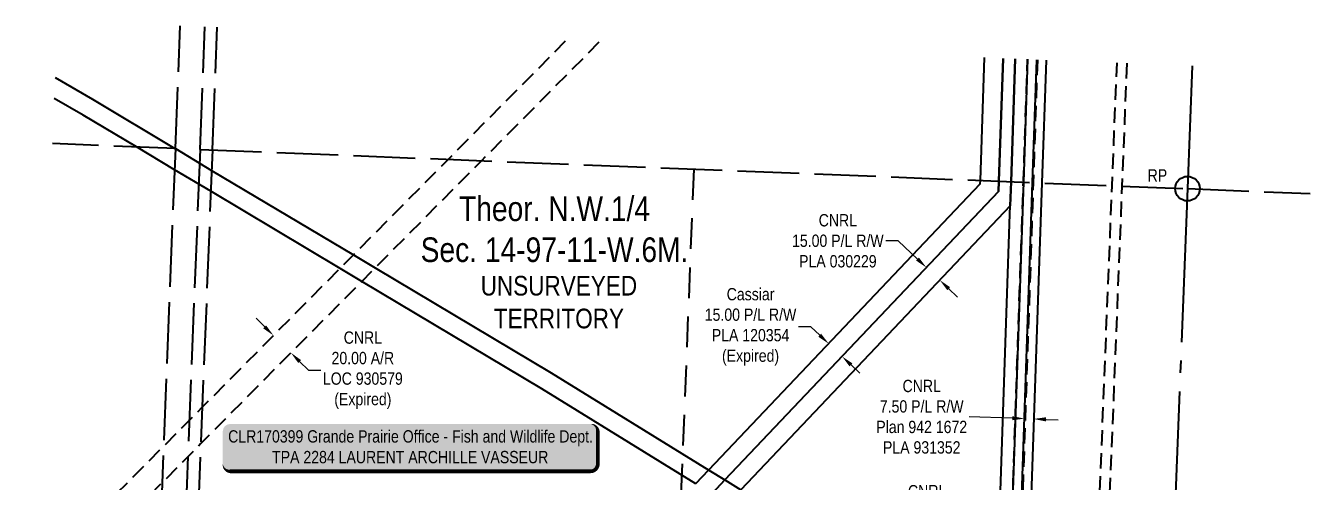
# Model space of a CAD drawing. Extents: x 338924 to 342649, y 6366534 to 6369223.
# Drawn here: x 338934 to 339979, y 6367536 to 6367906 of the extents above; entities that cross this region are included whole.
import ezdxf

# ---------------------------------------------------------------- set-up
doc = ezdxf.new("R2010")
doc.units = 0
doc.header["$LTSCALE"] = 5
doc.header["$PDSIZE"] = 0.5
for name, pattern in [('foc-ACCESSROAD', [3.75, 2.5, -1.25]), ('foc-LSD', [8, 5, -3]), ('foc-QUARTERLINE', [33, 25, -3, 2, -3]), ('foc-UNSURVEYED', [12.5, 10, -2.5])]:
    doc.linetypes.add(name, pattern=pattern)
doc.layers.get('Defpoints').update_dxf_attribs({"color": 9})
for name, color, linetype in [('35', 37, 'Continuous'), ('C-AR', 13, 'foc-ACCESSROAD'), ('C-RW', 13, 'Continuous'), ('C-SYMBOL', 7, 'Continuous'), ('F-RW', 190, 'Continuous'), ('L-QSEC', 8, 'foc-QUARTERLINE'), ('L-SECLBL', 7, 'Continuous'), ('L-SECTION-LSD', 7, 'foc-LSD'), ('L-UNS-T', 3, 'Continuous'), ('L-USEC', 7, 'foc-UNSURVEYED')]:
    doc.layers.add(name, color=color, linetype=linetype)
for name, color, linetype, lineweight in [('C-AR-T', 13, 'Continuous', 9), ('C-RW-T', 13, 'Continuous', 9), ('F-RW-T', 190, 'Continuous', 9)]:
    doc.layers.add(name, color=color, linetype=linetype, lineweight=lineweight)
doc.layers.add('P-75m DRAINAGE AREA', color=7, linetype='Continuous', true_color=0xf1f8f1)
doc.styles.add('175L', font='', dxfattribs={"height": 20})
doc.styles.add('80', font='', dxfattribs={"height": 10})
doc.styles.add('80CG', font='', dxfattribs={"height": 10})
doc.styles.add('80L', font='', dxfattribs={"height": 10})
doc.styles.get('175L').set_extended_font_data('Arial Narrow')
doc.styles.get('80').set_extended_font_data('Arial Narrow')
doc.styles.get('80CG').set_extended_font_data('Arial Narrow')
doc.styles.get('80L').set_extended_font_data('Arial Narrow')
doc.dimstyles.new('Compass 5 000', dxfattribs={"dimscale": 5, "dimtxt": 9, "dimasz": 2, "dimexe": 0.2, "dimexo": 0.0625, "dimgap": 0.5, "dimtad": 0, "dimtih": 1, "dimtoh": 1, "dimzin": 0, "dimdsep": 46, "dimtxsty": '80CG', "dimcen": 0.1, "dimse1": 1, "dimse2": 1, "dimclrd": 256, "dimclrt": 256, "dimaunit": 1, "dimadec": 4, "dimazin": 0, "dimtfac": 0.06, "dimtofl": 0, "dimtmove": 0, "dimatfit": 1, "dimfxl": 0.2, "dimtolj": 1, "dimtzin": 0, "dimlwd": -1, "dimarcsym": 0})

# ---------------------------------------------------------------- blocks, each defined once
blk = doc.blocks.new('RP')
at = {"layer": '35', "color": 3}
blk.add_circle((0, 0), 10, dxfattribs=at)
at = {"layer": '35', "color": 3, "style": '80'}
blk.add_attdef('RP_001', (-32.4, 5.8), '', height=10, dxfattribs=at)
blk = doc.blocks.new('*U25')
h = blk.add_hatch(color=255)
edge = h.paths.add_edge_path()
edge.add_line((-146.5, -20), (146.5, -20))
edge.add_arc((146.5, -14), 6, 270, 360)
edge.add_line((152.5, -14), (152.5, 12.5))
edge.add_arc((146.5, 12.5), 6, 0, 90)
edge.add_line((146.5, 18.5), (-146.5, 18.5))
edge.add_arc((-146.5, 12.5), 6, 90, 180)
edge.add_line((-152.5, 12.5), (-152.5, -14))
edge.add_arc((-146.5, -14), 6, 180, 270)
at = {"color": 44, "flags": 128}
blk.add_lwpolyline([(-146.5, -20, 3, 3, 0), (146.5, -20, 3, 3, 0.414214), (152.5, -14, 3, 3, 0), (152.5, 12.5, 3, 0, 0.414214), (146.5, 18.5, 0, 0, 0), (-146.5, 18.5, 0, 0, 0.414214), (-152.5, 12.5, 0, 0, 0), (-152.5, -14, 0, 3, 0.414214)], format="xyseb", close=True, dxfattribs=at)
at = {"color": 44, "style": '80'}
blk.add_attdef('ENTER_TEXT_001', (-36, -5), '', height=10, dxfattribs=at)
blk = doc.blocks.new('*D31')
at = {"layer": 'C-AR-T', "transparency": 16777216}
for p, q in [((339128.2, 6367661.3), (339121.1, 6367668.4)), ((339156.6, 6367633.1), (339163.7, 6367626.1)), ((339163.7, 6367626.1), (339173.7, 6367626.1))]:
    blk.add_line(p, q, dxfattribs=at)
for points in [[(339129.3, 6367662.5), (339127, 6367660.1), (339135.3, 6367654.3)], [(339157.7, 6367634.3), (339155.4, 6367632), (339149.5, 6367640.2)]]:
    blk.add_solid(points, dxfattribs=at)
at = {"layer": 'Defpoints', "color": 0, "transparency": 16777216}
for p in [(339235.8, 6367755.7), (339250, 6367741.6), (339149.5, 6367640.2)]:
    blk.add_point(p, dxfattribs=at)
at = {"layer": 'C-AR-T', "transparency": 16777216, "insert": (339208, 6367626.1), "char_height": 10, "attachment_point": 5, "style": '80CG'}
blk.add_mtext('\\A1;CNRL\\P20.00 A/R\\PLOC 930579\\P(Expired)', dxfattribs=at)
blk = doc.blocks.new('*D35')
at = {"layer": 'C-RW-T', "transparency": 16777216}
for p, q in [((339081.6, 6367444.7), (339093.7, 6367489.2)), ((339093.7, 6367489.2), (339103.7, 6367489.2)), ((339074, 6367416.7), (339071.3, 6367407.1))]:
    blk.add_line(p, q, dxfattribs=at)
for points in [[(339080, 6367445.2), (339083.2, 6367444.3), (339078.9, 6367435.1)], [(339072.3, 6367417.2), (339075.6, 6367416.3), (339076.6, 6367426.4)]]:
    blk.add_solid(points, dxfattribs=at)
at = {"layer": 'Defpoints', "color": 0, "transparency": 16777216}
for p in [(339076.6, 6367426.4), (339146.7, 6367416.6), (339144.3, 6367407.9)]:
    blk.add_point(p, dxfattribs=at)
at = {"layer": 'C-RW-T', "transparency": 16777216, "insert": (339142.4, 6367489.2), "char_height": 10, "attachment_point": 5, "style": '80CG'}
blk.add_mtext('\\A1;CNRL\\P9.00 P/L R/W\\PPlan 082 3495\\PPLA 012927', dxfattribs=at)
blk = doc.blocks.new('*D37')
at = {"layer": 'C-RW-T', "transparency": 16777216}
for p, q in [((339643.4, 6367731.3), (339633.4, 6367731.3)), ((339659, 6367716.5), (339643.4, 6367731.3)), ((339684.4, 6367692.4), (339691.7, 6367685.5))]:
    blk.add_line(p, q, dxfattribs=at)
for points in [[(339660.2, 6367717.7), (339657.9, 6367715.3), (339666.3, 6367709.6)], [(339685.6, 6367693.6), (339683.3, 6367691.2), (339677.2, 6367699.3)]]:
    blk.add_solid(points, dxfattribs=at)
at = {"layer": 'Defpoints', "color": 0, "transparency": 16777216}
for p in [(339666.3, 6367709.6), (339654.8, 6367697.5), (339665.6, 6367687.2)]:
    blk.add_point(p, dxfattribs=at)
at = {"layer": 'C-RW-T', "transparency": 16777216, "insert": (339594.3, 6367731.3), "char_height": 10, "attachment_point": 5, "style": '80CG'}
blk.add_mtext('\\A1;CNRL\\P15.00 P/L R/W\\PPLA 030229', dxfattribs=at)
blk = doc.blocks.new('*D39')
at = {"layer": 'Defpoints', "color": 0, "transparency": 16777216}
for p in [(339586.9, 6367647.6), (339573.4, 6367633.4), (339584.3, 6367623.1)]:
    blk.add_point(p, dxfattribs=at)
at = {"layer": 'F-RW-T', "transparency": 16777216}
for p, q in [((339572.3, 6367661.4), (339562.3, 6367661.4)), ((339579.6, 6367654.5), (339572.3, 6367661.4)), ((339605, 6367630.4), (339612.2, 6367623.6))]:
    blk.add_line(p, q, dxfattribs=at)
for points in [[(339580.7, 6367655.7), (339578.4, 6367653.3), (339586.9, 6367647.6)], [(339606.1, 6367631.6), (339603.8, 6367629.2), (339597.7, 6367637.3)]]:
    blk.add_solid(points, dxfattribs=at)
at = {"layer": 'F-RW-T', "transparency": 16777216, "insert": (339523.3, 6367661.4), "char_height": 10, "attachment_point": 5, "style": '80CG'}
blk.add_mtext('\\A1;Cassiar\\P15.00 P/L R/W\\PPLA 120354\\P(Expired)', dxfattribs=at)
blk = doc.blocks.new('*D43')
at = {"layer": 'C-RW-T', "transparency": 16777216}
for p, q in [((339736.1, 6367587), (339701.2, 6367588.2)), ((339763.6, 6367586.1), (339773.6, 6367585.8))]:
    blk.add_line(p, q, dxfattribs=at)
for points in [[(339736.2, 6367588.7), (339736.1, 6367585.4), (339746.1, 6367586.7)], [(339763.7, 6367587.8), (339763.6, 6367584.4), (339753.6, 6367586.4)]]:
    blk.add_solid(points, dxfattribs=at)
at = {"layer": 'Defpoints', "color": 0, "transparency": 16777216}
for p in [(339748.8, 6367664.8), (339756.3, 6367664.5), (339746.1, 6367586.7)]:
    blk.add_point(p, dxfattribs=at)
at = {"layer": 'C-RW-T', "transparency": 16777216, "insert": (339662.5, 6367588.2), "char_height": 10, "attachment_point": 5, "style": '80CG'}
blk.add_mtext('\\A1;CNRL\\P7.50 P/L R/W\\PPlan 942 1672\\PPLA 931352', dxfattribs=at)
blk = doc.blocks.new('*D44')
at = {"layer": 'C-RW-T', "transparency": 16777216}
for p, q in [((339716, 6367510.6), (339706, 6367510.9)), ((339746, 6367509.5), (339756, 6367509.2))]:
    blk.add_line(p, q, dxfattribs=at)
for points in [[(339716.1, 6367512.2), (339716, 6367508.9), (339726, 6367510.2)], [(339746, 6367511.2), (339745.9, 6367507.9), (339736, 6367509.9)]]:
    blk.add_solid(points, dxfattribs=at)
at = {"layer": 'Defpoints', "color": 0, "transparency": 16777216}
for p in [(339728.2, 6367575.4), (339738.2, 6367575.1), (339726, 6367510.2)]:
    blk.add_point(p, dxfattribs=at)
at = {"layer": 'C-RW-T', "transparency": 16777216, "insert": (339666.9, 6367510.9), "char_height": 10, "attachment_point": 5, "style": '80CG'}
blk.add_mtext('\\A1;CNRL\\P10.00 P/L R/W\\PPLA 940937', dxfattribs=at)

msp = doc.modelspace()

# ---------------------------------------------------------------- linework, layer by layer
at = {"layer": 'C-AR', "flags": 128}
for points in [[(338941.734, 6367459.153), (338944.803, 6367462.247), (338952.067, 6367469.57), (338964.199, 6367481.804), (338970.699, 6367488.357), (339045.936, 6367564.219), (339077.379, 6367595.921), (339189.41, 6367708.87), (339200.292, 6367719.842), (339277.4, 6367797.581), (339372.895, 6367893.864)], [(339400.006, 6367892.789), (339304.51, 6367796.504), (339217.996, 6367709.28), (339207.115, 6367698.309), (339076.211, 6367566.335), (339044.768, 6367534.631), (338992.904, 6367482.335), (338986.393, 6367475.771), (338974.272, 6367463.55), (338966.993, 6367456.211), (338940.567, 6367429.568)], [(339756.611, 6367878.637), (339753.194, 6367778.704), (339734.425, 6367229.841), (339575.272, 6367235.378), (339435.189, 6367240.25), (339410.202, 6367241.119), (339063.855, 6367253.167), (339033.704, 6367254.22), (338933.785, 6367257.698)], [(338934.101, 6367265.701), (339034.02, 6367262.212), (339064.17, 6367261.159), (339410.48, 6367249.112), (339435.467, 6367248.243), (339575.55, 6367243.372), (339726.705, 6367238.112), (339745.202, 6367779.021), (339748.619, 6367878.955)], [(339829.33, 6367875.752), (339825.34, 6367775.847), (339810.613, 6367407.103), (339804.943, 6367274.983), (339743.051, 6367277.309), (339735.559, 6367277.591), (339728.064, 6367277.872), (339714.621, 6367278.632), (339694.907, 6367279.118), (339616.668, 6367282.059), (339609.696, 6367282.32), (339596.206, 6367282.827), (339577.257, 6367283.54), (339559.461, 6367284.209), (339533.295, 6367285.191), (339443.889, 6367288.547), (339436.895, 6367288.81), (339426.903, 6367289.186), (339384.645, 6367290.773), (339376.593, 6367291.067), (339361.546, 6367291.633), (339351.497, 6367292.005), (339336.454, 6367292.571), (339321.411, 6367293.138), (339065.811, 6367302.762), (339035.664, 6367303.895), (338935.756, 6367307.649)], [(338936.072, 6367315.641), (339035.979, 6367311.886), (339066.126, 6367310.753), (339320.98, 6367301.15), (339336.022, 6367300.584), (339351.064, 6367300.016), (339361.114, 6367299.645), (339376.161, 6367299.078), (339384.218, 6367298.785), (339427.193, 6367297.445), (339437.193, 6367296.795), (339444.187, 6367296.532), (339547.886, 6367292.637), (339576.897, 6367291.548), (339602.951, 6367290.751), (339603.391, 6367290.553), (339616.955, 6367290.044), (339621.934, 6367289.858), (339694.007, 6367287.059), (339718.347, 6367286.24), (339728.338, 6367285.866), (339735.833, 6367285.585), (339743.324, 6367285.302), (339797.294, 6367283.275), (339802.622, 6367407.435), (339817.348, 6367776.164), (339821.338, 6367876.069)]]:
    msp.add_lwpolyline(points, dxfattribs=at)
at = {"layer": 'C-RW', "flags": 128}
for points in [[(339491.959, 6367525.784), (339502.499, 6367536.897), (339724.934, 6367771.454), (339725.22, 6367779.813), (339728.637, 6367879.748)], [(339738.629, 6367879.351), (339735.212, 6367779.417), (339734.552, 6367759.815), (339515.46, 6367528.788)], [(339718.347, 6367286.24), (339734.304, 6367752.868), (339734.552, 6367759.815), (339735.212, 6367779.417), (339738.629, 6367879.351)], [(339748.619, 6367878.955), (339745.202, 6367779.021), (339728.338, 6367285.866)], [(339735.833, 6367285.585), (339752.695, 6367778.725), (339756.113, 6367878.657)], [(339763.601, 6367878.36), (339760.184, 6367778.428), (339743.324, 6367285.302)]]:
    msp.add_lwpolyline(points, dxfattribs=at)
at = {"layer": 'F-RW', "flags": 128}
for points in [[(339478.92, 6367533.809), (339489.461, 6367544.924), (339710.14, 6367777.643), (339710.234, 6367780.407), (339713.652, 6367880.342)], [(339728.637, 6367879.748), (339725.22, 6367779.813), (339724.934, 6367771.454), (339502.499, 6367536.897), (339491.959, 6367525.784)], [(338957.715, 6367864.158), (338988.02, 6367846.472), (339055.17, 6367806.414), (339055.492, 6367806.402), (339084.983, 6367788.63), (339200.292, 6367719.842), (339217.996, 6367709.28), (339361.235, 6367623.838), (339489.419, 6367544.851), (339502.459, 6367536.841), (339515.46, 6367528.788)], [(339478.879, 6367533.746), (339353.459, 6367611.014), (339207.115, 6367698.309), (339189.41, 6367708.871), (339084.31, 6367771.57), (339054.812, 6367789.166), (339023.815, 6367807.655), (338980.399, 6367833.556), (338957.045, 6367847.186)]]:
    msp.add_lwpolyline(points, dxfattribs=at)
at = {"layer": 'L-QSEC'}
for p, q in [((339882.563, 6367873.639), (339878.642, 6367773.737)), ((339878.642, 6367773.737), (339847.087, 6366969.712))]:
    msp.add_line(p, q, dxfattribs=at)
at = {"layer": 'L-SECTION-LSD'}
msp.add_line((339477.116, 6367789.673), (339445.476, 6366985.663), dxfattribs=at)
at = {"layer": 'L-USEC'}
for p, q in [((339055.492, 6367806.402), (339059.434, 6367906.303)), ((339075.589, 6367805.609), (339079.531, 6367905.506)), ((339085.642, 6367805.212), (339089.584, 6367905.107)), ((339055.492, 6367806.402), (338955.592, 6367810.365)), ((339055.492, 6367806.402), (339023.769, 6367002.406)), ((339075.589, 6367805.609), (339043.865, 6367001.613)), ((339085.642, 6367805.212), (339053.919, 6367001.217)), ((339075.589, 6367805.604), (339878.642, 6367773.737)), ((339878.642, 6367773.737), (339978.541, 6367769.767))]:
    msp.add_line(p, q, dxfattribs=at)

# ---------------------------------------------------------------- block references
at = {"layer": 'L-SECLBL'}
msp.add_blockref('RP', (339878.642, 6367773.737), dxfattribs=at).add_auto_attribs({'RP_001': 'RP'})
at = {"layer": 'P-75m DRAINAGE AREA'}
ref = msp.add_blockref('*U25', (339246.58, 6367563.816), dxfattribs=at)
ref.add_attrib('ENTER_TEXT_001', 'CLR170399 Grande Prairie Office - Fish and Wildlife Dept.', (339098.435, 6367567.235), dxfattribs={"layer": '0', "color": 44, "height": 10, "style": '80'})
ref.add_attrib('ENTER_TEXT_002', 'TPA 2284 LAURENT ARCHILLE VASSEUR', (339134.165, 6367550.391), dxfattribs={"layer": '0', "color": 44, "height": 10, "style": '80'})

# ---------------------------------------------------------------- texts
at = {"layer": 'C-SYMBOL', "color": 3, "insert": (339363.877, 6367767.415), "char_height": 20, "width": 215.98445, "attachment_point": 2, "style": '175L'}
msp.add_mtext('Theor. N.W.1/4 \\PSec. 14-97-11-W.6M.', dxfattribs=at)
at = {"layer": 'L-UNS-T', "color": 3, "insert": (339367.441, 6367681.352), "char_height": 16, "attachment_point": 5, "style": '80L'}
msp.add_mtext_dynamic_manual_height_columns('UNSURVEYED TERRITORY', width=126.41375, gutter_width=47.5, heights=[0], dxfattribs=at)

# ---------------------------------------------------------------- dimensions: what is measured, and where the dimension line sits
at = {"layer": 'C-AR-T'}
dim = msp.add_linear_dim(base=(339149.458, 6367640.179), p1=(339235.814, 6367755.655), p2=(339250.019, 6367741.566), angle=315.234116, text='CNRL\\P20.00 A/R\\PLOC 930579\\P(Expired)', dimstyle='Compass 5 000', override={"dimtxt": 10}, dxfattribs=at)
dim.commit()
dim.dimension.update_dxf_attribs({"geometry": '*D31', "text_midpoint": (339207.972, 6367626.095), "dimtype": 161})
at = {"layer": 'C-RW-T'}
for base, p1, p2, angle, text, picture, middle in [((339666.282, 6367709.606), (339665.641, 6367687.15), (339654.766, 6367697.462), 136.519485, 'CNRL\\P15.00 P/L R/W\\PPLA 030229', '*D37', (339594.271, 6367731.346)), ((339746.129, 6367586.693), (339756.29, 6367664.513), (339748.799, 6367664.769), 178.041554, 'CNRL\\P7.50 P/L R/W\\PPlan 942 1672\\PPLA 931352', '*D43', (339662.493, 6367588.229)), ((339726.006, 6367510.225), (339738.227, 6367575.05), (339728.235, 6367575.392), 178.041437, 'CNRL\\P10.00 P/L R/W\\PPLA 940937', '*D44', (339666.932, 6367510.908)), ((339076.58, 6367426.363), (339146.664, 6367416.638), (339144.296, 6367407.936), 254.777175, 'CNRL\\P9.00 P/L R/W\\PPlan 082 3495\\PPLA 012927', '*D35', (339142.448, 6367489.197))]:
    dim = msp.add_linear_dim(base=base, p1=p1, p2=p2, angle=angle, text=text, dimstyle='Compass 5 000', override={"dimtxt": 10}, dxfattribs=at)
    dim.commit()
    dim.dimension.update_dxf_attribs({"geometry": picture, "text_midpoint": middle, "dimtype": 161})
at = {"layer": 'F-RW-T'}
dim = msp.add_linear_dim(base=(339586.85, 6367647.627), p1=(339584.274, 6367623.129), p2=(339573.399, 6367633.442), angle=136.521213, text='Cassiar\\P15.00 P/L R/W\\PPLA 120354\\P(Expired)', dimstyle='Compass 5 000', override={"dimtxt": 10}, dxfattribs=at)
dim.commit()
dim.dimension.update_dxf_attribs({"geometry": '*D39', "text_midpoint": (339523.252, 6367661.389), "dimtype": 161})

doc.saveas('drawing.dxf')
